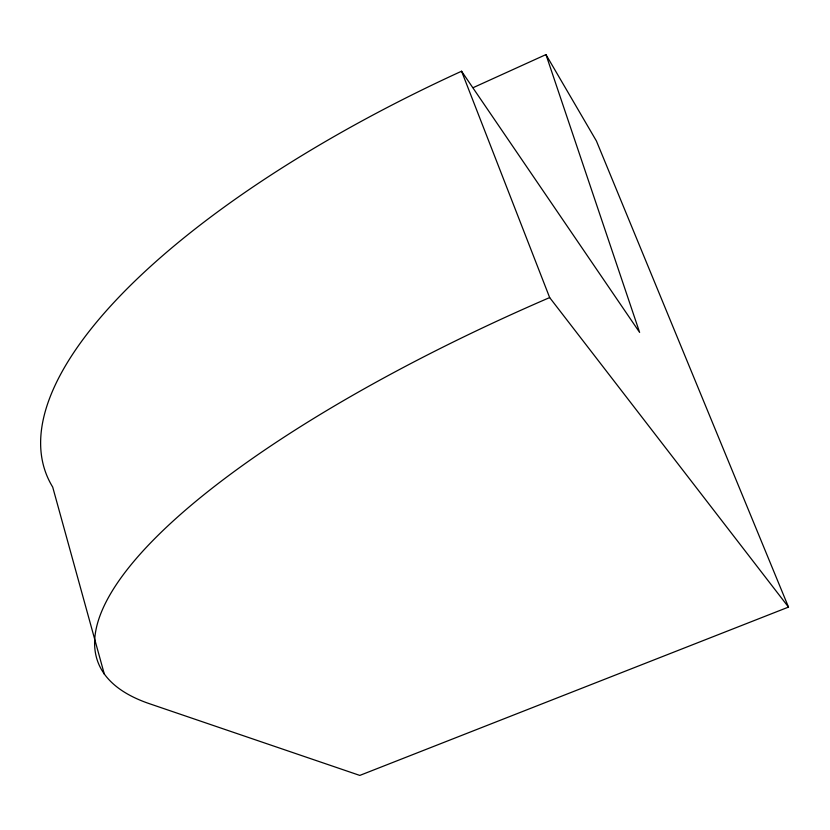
<?xml version="1.0" encoding="UTF-8"?>
<svg xmlns="http://www.w3.org/2000/svg" width="830" height="830" viewBox="0 0 830 830"><rect width="100%" height="100%" fill="white"/><g stroke="black" fill="none" stroke-linecap="round" stroke-linejoin="round"><path stroke-width="1.25" d="M473.193 87.638L545.964 54.583L596.428 141.007L788.5 607.093L359.795 775.417L149.327 703.664A641.497 179.622 -21.1 0 1 549.657 297.576L461.573 71.224A617.219 222.585 -21.8 0 0 52.695 487.054L104.373 674.302M549.657 297.576L788.5 607.093M461.573 71.224L639.619 332.405L545.964 54.583"/></g></svg>
